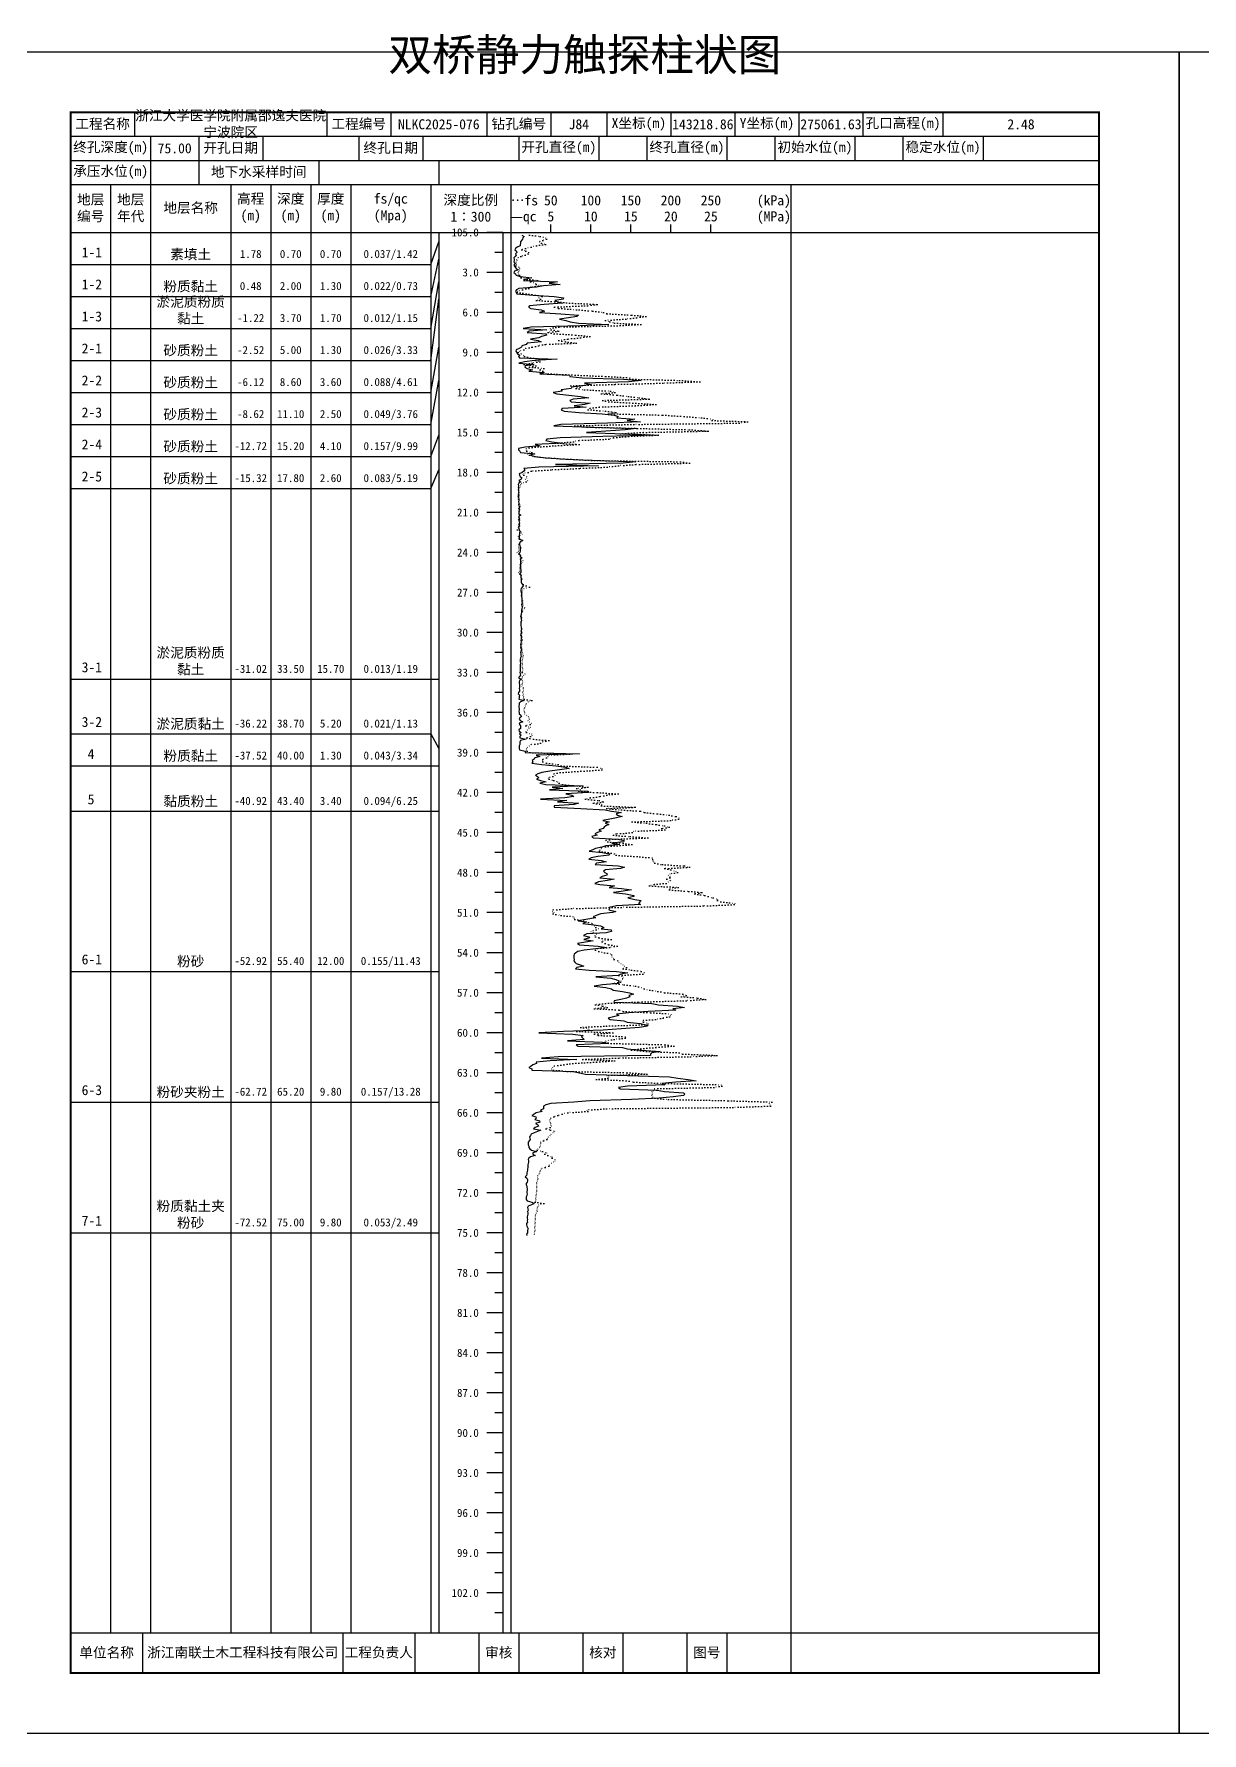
# Model space of a CAD drawing. Extents: x 297 to 65340, y 0 to 425.
# Drawn here: x 24958.8 to 25250.7, y 0 to 424.6 of the extents above; entities that cross this region are included whole.
import ezdxf
from ezdxf.enums import TextEntityAlignment as Align

# ---------------------------------------------------------------- set-up
doc = ezdxf.new("R2010")
doc.units = 0
doc.linetypes.add('DOT', pattern=[6.35, 0, -6.35])
doc.layers.add('FRAME', color=7, linetype='CONTINUOUS')
doc.layers.add('STRATUM', color=7, linetype='CONTINUOUS')
doc.styles.add('ST', font='')
doc.styles.get('ST').set_extended_font_data('SimSun')

msp = doc.modelspace()

# ---------------------------------------------------------------- linework, layer by layer
at = {"layer": 'FRAME', "color": 245, "linetype": 'Continuous'}
for points in [[(24948, 0), (25245, 0), (25245, 420), (24948, 420)], [(25245, 0), (25542, 0), (25542, 420), (25245, 420)]]:
    msp.add_lwpolyline(points, close=True, dxfattribs=at)
at = {"layer": 'FRAME', "linetype": 'Continuous', "const_width": 0.5}
msp.add_lwpolyline([(24968, 15), (25225, 15), (25225, 405), (24968, 405)], close=True, dxfattribs=at)
at = {"layer": 'FRAME', "color": 0, "linetype": 'Continuous'}
for points in [[(24984, 405), (24984, 399)], [(25032, 405), (25032, 399)], [(25048, 405), (25048, 399)], [(25072, 405), (25072, 399)], [(25088, 405), (25088, 399)], [(25102, 405), (25102, 399)], [(25118, 405), (25118, 399)], [(25134, 405), (25134, 399)], [(25150, 405), (25150, 399)], [(25166, 405), (25166, 399)], [(25186, 405), (25186, 399)], [(25225, 405), (25225, 399)], [(24968, 399), (25225, 399)], [(24988, 399), (24988, 393)], [(25000, 399), (25000, 393)], [(25016, 399), (25016, 393)], [(25040, 399), (25040, 393)], [(25056, 399), (25056, 393)], [(25080, 399), (25080, 393)], [(25100, 399), (25100, 393)], [(25112, 399), (25112, 393)], [(25132, 399), (25132, 393)], [(25144, 399), (25144, 393)], [(25164, 399), (25164, 393)], [(25176, 399), (25176, 393)], [(25196, 399), (25196, 393)], [(25225, 399), (25225, 393)], [(24968, 393), (25225, 393)], [(24988, 393), (24988, 387)], [(25000, 393), (25000, 387)], [(25030, 393), (25030, 387)], [(25060, 393), (25060, 387)], [(24968, 387), (25225, 387)], [(24978, 387), (24978, 25)], [(24988, 387), (24988, 25)], [(25008, 387), (25008, 25)], [(25018, 387), (25018, 25)], [(25028, 387), (25028, 25)], [(25038, 387), (25038, 25)], [(25058, 387), (25058, 25)], [(25078, 387), (25078, 25)], [(25148, 387), (25148, 25)], [(24968, 375), (25225, 375)], [(25060, 375), (25060, 25)], [(25076, 375), (25076, 25)], [(25088, 375), (25088, 377)], [(25098, 375), (25098, 377)], [(25108, 375), (25108, 377)], [(25118, 375), (25118, 377)], [(25128, 375), (25128, 377)], [(24968, 25), (25225, 25)], [(24986, 25), (24986, 15)], [(25036, 25), (25036, 15)], [(25054, 25), (25054, 15)], [(25070, 25), (25070, 15)], [(25080, 25), (25080, 15)], [(25096, 25), (25096, 15)], [(25106, 25), (25106, 15)], [(25122, 25), (25122, 15)], [(25132, 25), (25132, 15)], [(25148, 25), (25148, 15)]]:
    msp.add_lwpolyline(points, dxfattribs=at)
at = {"layer": 'STRATUM', "linetype": 'Continuous'}
for points in [[(25076, 375), (25072, 375)], [(25080.74, 374.33), (25081.32, 374), (25081, 373.67), (25080.9, 373.33), (25080.68, 373), (25080.38, 372.67), (25080.46, 372.33), (25080.36, 372), (25080.3, 371.67), (25079.58, 371.33), (25079.18, 371), (25079.04, 370.67), (25079.44, 370.33), (25079.5, 370), (25079.16, 369.67), (25079.34, 369.33), (25079.1, 369), (25078.76, 368.67), (25078.84, 368.33), (25078.88, 368), (25078.74, 367.67), (25079.1, 367.33), (25078.84, 367), (25078.84, 366.67), (25079.06, 366.33), (25079.3, 366), (25079.8, 365.67), (25078.92, 365.33), (25078.78, 365), (25079.18, 364.67), (25079.34, 364.33), (25080.34, 364), (25083.28, 363.67), (25081.74, 363.33), (25081.16, 363), (25089.68, 362.67), (25087.6, 362.33), (25090.3, 362), (25086.16, 361.67), (25084.46, 361.33), (25079.98, 361), (25079.44, 360.67), (25079.18, 360.33), (25079.3, 360), (25079.48, 359.67), (25083.58, 359.33), (25088.84, 359), (25091.18, 358.67), (25091.08, 358.33), (25088.98, 358), (25089.72, 357.67), (25090.92, 357.33), (25086.36, 357), (25082.66, 356.67), (25082.38, 356.33), (25083.02, 356), (25085.58, 355.67), (25086.38, 355.33), (25085.16, 355), (25090.46, 354.67), (25094.88, 354.33), (25094.52, 354), (25092.44, 353.67), (25090.16, 353.33), (25091.72, 353), (25092.84, 352.67), (25094.88, 352.33), (25102.52, 352), (25095.36, 351.67), (25083.08, 351.33), (25081.12, 351), (25087.02, 350.67), (25082.6, 350.33), (25082.12, 350), (25086.82, 349.67), (25086.92, 349.33), (25085.66, 349), (25085, 348.67), (25082.94, 348.33), (25084.8, 348), (25085.58, 347.67), (25082.06, 347.33), (25081.86, 347), (25080.78, 346.67), (25080.68, 346.33), (25080.08, 346), (25079.36, 345.67), (25079.22, 345.33), (25079.5, 345), (25079.62, 344.67), (25080.28, 344.33), (25079.88, 344), (25080.18, 343.67), (25089.58, 343.33), (25084.04, 343), (25081.4, 342.67), (25080.04, 342.33), (25083.82, 342), (25081.56, 341.67), (25081.54, 341.33), (25082.12, 341), (25083.46, 340.67), (25082.5, 340.33), (25086.34, 340), (25085.28, 339.67), (25092.66, 339.33), (25092.76, 339), (25095.9, 338.67), (25106.2, 338.33), (25110.56, 338), (25107.5, 337.67), (25096.44, 337.33), (25098.16, 337), (25095.76, 336.67), (25093.26, 336.33), (25093.1, 336), (25090.6, 335.67), (25090.8, 335.33), (25088.56, 335), (25089.48, 334.67), (25092.54, 334.33), (25095.44, 334), (25097.5, 333.67), (25093.56, 333.33), (25092.74, 333), (25093.12, 332.67), (25097.84, 332.33), (25096.46, 332), (25093.84, 331.67), (25096.82, 331.33), (25090.8, 331), (25090.62, 330.67), (25091.36, 330.33), (25095.1, 330), (25100.84, 329.67), (25103.84, 329.33), (25104.86, 329), (25104.48, 328.67), (25108.96, 328.33), (25107.04, 328), (25110.4, 327.67), (25102.2, 327.33), (25090.48, 327), (25088.76, 326.67), (25097.96, 326.33), (25109.42, 326), (25106.58, 325.67), (25101.78, 325.33), (25096.88, 325), (25106.32, 324.67), (25114.86, 324.33), (25101.02, 324), (25090.34, 323.67), (25087, 323.33), (25086.74, 323), (25088.24, 322.67), (25091, 322.33), (25084.06, 322), (25085.24, 321.67), (25081.6, 321.33), (25079.88, 321), (25079.9, 320.67), (25080.24, 320.33), (25080.4, 320), (25084.02, 319.67), (25082.94, 319.33), (25084.1, 319), (25086.82, 318.67), (25091.72, 318.33), (25100.5, 318), (25109.28, 317.67), (25106.08, 317.33), (25089.18, 317), (25099.92, 316.67), (25085.02, 316.33), (25081.26, 316), (25081.54, 315.67), (25081.22, 315.33), (25080.84, 315), (25080.12, 314.67), (25080.2, 314.33), (25080.34, 314), (25080.78, 313.67), (25080.62, 313.33), (25080.04, 313), (25080.5, 312.67), (25079.98, 312.33), (25079.86, 312), (25079.9, 311.67), (25079.8, 311.33), (25079.9, 311), (25079.84, 310.67), (25079.88, 310.33), (25080.02, 310), (25079.82, 309.67), (25079.98, 309.33), (25079.94, 309), (25079.88, 308.67), (25080, 308.33), (25079.98, 308), (25079.9, 307.67), (25080.02, 307.33), (25079.9, 307), (25080, 306.67), (25080.28, 306.33), (25079.94, 306), (25080.14, 305.67), (25079.98, 305.33), (25080, 305), (25080.02, 304.67), (25080.48, 304.33), (25079.92, 304), (25080.12, 303.67), (25080.2, 303.33), (25080, 303), (25080.1, 302.67), (25080.14, 302.33), (25080.08, 302), (25080.14, 301.67), (25079.94, 301.33), (25080.04, 301), (25080.08, 300.67), (25080.28, 300.33), (25080.2, 300), (25080.18, 299.67), (25080.1, 299.33), (25080.08, 299), (25080.1, 298.67), (25080.22, 298.33), (25081.04, 298), (25080.34, 297.67), (25080.2, 297.33), (25080.18, 297), (25080.26, 296.67), (25080.4, 296.33), (25080.38, 296), (25080.34, 295.67), (25080.34, 295.33), (25080.26, 295), (25079.9, 294.67), (25080.38, 294.33), (25080.34, 294), (25080.84, 293.67), (25080.36, 293.33), (25080.44, 293), (25080.42, 292.67), (25080.42, 292.33), (25080.38, 292), (25080.4, 291.67), (25080.44, 291.33), (25080.46, 291), (25080.48, 290.67), (25080.54, 290.33), (25080.48, 290), (25080.2, 289.67), (25080.58, 289.33), (25080.54, 289), (25080.54, 288.67), (25080.76, 288.33), (25080.62, 288), (25080.58, 287.67), (25080.68, 287.33), (25080.9, 287), (25081.1, 286.67), (25080.82, 286.33), (25080.62, 286), (25080.5, 285.67), (25080.48, 285.33), (25080.58, 285), (25080.7, 284.67), (25080.58, 284.33), (25080.66, 284), (25080.74, 283.67), (25080.78, 283.33), (25080.72, 283), (25080.78, 282.67), (25080.8, 282.33), (25080.66, 282), (25080.72, 281.67), (25080.82, 281.33), (25080.74, 281), (25080.66, 280.67), (25080.68, 280.33), (25080.7, 280), (25080.58, 279.67), (25080.52, 279.33), (25080.42, 279), (25080.66, 278.67), (25080.62, 278.33), (25080.64, 278), (25080.54, 277.67), (25080.48, 277.33), (25080.52, 277), (25080.54, 276.67), (25080.58, 276.33), (25080.68, 276), (25080.66, 275.67), (25080.54, 275.33), (25080.74, 275), (25080.54, 274.67), (25080.44, 274.33), (25080.64, 274), (25080.58, 273.67), (25080.58, 273.33), (25080.54, 273), (25080.6, 272.67), (25080.5, 272.33), (25080.44, 272), (25080.48, 271.67), (25080.46, 271.33), (25080.52, 271), (25080.72, 270.67), (25080.48, 270.33), (25080.4, 270), (25080.54, 269.67), (25080.5, 269.33), (25080.58, 269), (25080.44, 268.67), (25080.32, 268.33), (25080.34, 268), (25080.3, 267.67), (25080.4, 267.33), (25080.34, 267), (25080.36, 266.67), (25080.3, 266.33), (25080.34, 266), (25080.34, 265.67), (25080.34, 265.33), (25080.28, 265), (25080.36, 264.67), (25080.4, 264.33), (25080.18, 264), (25079.94, 263.67), (25080.66, 263.33), (25080.16, 263), (25080.08, 262.67), (25080.1, 262.33), (25080.18, 262), (25080.2, 261.67), (25080.14, 261.33), (25080.12, 261), (25080.14, 260.67), (25080.2, 260.33), (25079.94, 260), (25079.82, 259.67), (25080.2, 259.33), (25080.08, 259), (25080.12, 258.67), (25080, 258.33), (25081.36, 258), (25080.44, 257.67), (25080.08, 257.33), (25080.1, 257), (25080.02, 256.67), (25080.02, 256.33), (25080.12, 256), (25080.06, 255.67), (25080.04, 255.33), (25080.08, 255), (25080.12, 254.67), (25080.54, 254.33), (25080.66, 254), (25080.24, 253.67), (25080.08, 253.33), (25080.32, 253), (25081.04, 252.67), (25080.08, 252.33), (25080.18, 252), (25080.4, 251.67), (25080.4, 251.33), (25080.46, 251), (25080.02, 250.67), (25080.08, 250.33), (25080.62, 250), (25080.2, 249.67), (25080.56, 249.33), (25080.28, 249), (25080.22, 248.67), (25081.84, 248.33), (25080.46, 248), (25080.28, 247.67), (25080.22, 247.33), (25080.22, 247), (25080.08, 246.67), (25080.1, 246.33), (25080.1, 246), (25080.16, 245.67), (25081.56, 245.33), (25081.56, 245), (25095.16, 244.67), (25084.32, 244.33), (25085.28, 244), (25083.98, 243.67), (25083.84, 243.33), (25083.3, 243), (25083.54, 242.67), (25083.22, 242.33), (25085.72, 242), (25089.26, 241.67), (25091.64, 241.33), (25092.56, 241), (25090.2, 240.67), (25087.74, 240.33), (25085.72, 240), (25084.72, 239.67), (25084.2, 239.33), (25084.68, 239), (25085.02, 238.67), (25084.46, 238.33), (25085.42, 238), (25086.86, 237.67), (25085.28, 237.33), (25086.76, 237), (25096.08, 236.67), (25088.3, 236.33), (25091, 236), (25087.64, 235.67), (25097.36, 235.33), (25097.38, 235), (25091.72, 234.67), (25093.28, 234.33), (25093.78, 234), (25091.46, 233.67), (25085.38, 233.33), (25091.98, 233), (25089.68, 232.67), (25094.88, 232.33), (25093.82, 232), (25088.8, 231.67), (25088.84, 231.33), (25095.46, 231), (25101.58, 230.67), (25103.2, 230.33), (25105.66, 230), (25104.3, 229.67), (25104.54, 229.33), (25105.84, 229), (25104.42, 228.67), (25102.78, 228.33), (25101.02, 228), (25102.62, 227.67), (25101.56, 227.33), (25102.5, 227), (25101.76, 226.67), (25101.3, 226.33), (25101.04, 226), (25099.98, 225.67), (25100.62, 225.33), (25099.68, 225), (25098.98, 224.67), (25099.56, 224.33), (25098.22, 224), (25098.56, 223.67), (25104.72, 223.33), (25106.34, 223), (25106.16, 222.67), (25103.24, 222.33), (25105.22, 222), (25101.74, 221.67), (25100.76, 221.33), (25099.14, 221), (25098.48, 220.67), (25097.56, 220.33), (25100.84, 220), (25102.76, 219.67), (25102.62, 219.33), (25099.78, 219), (25098.08, 218.67), (25097.48, 218.33), (25100.54, 218), (25101.84, 217.67), (25099.4, 217.33), (25099.06, 217), (25104.82, 216.67), (25106.38, 216.33), (25105.44, 216), (25101.64, 215.67), (25101.14, 215.33), (25101.52, 215), (25102.12, 214.67), (25102.02, 214.33), (25100.86, 214), (25100.26, 213.67), (25103.8, 213.33), (25102.14, 213), (25099.94, 212.67), (25098.98, 212.33), (25100.28, 212), (25103.9, 211.67), (25102.56, 211.33), (25105.7, 211), (25108.16, 210.67), (25105.6, 210.33), (25103.64, 210), (25106.66, 209.67), (25108.76, 209.33), (25108.76, 209), (25107.24, 208.67), (25108.96, 208.33), (25110.56, 208), (25110.24, 207.67), (25109.94, 207.33), (25110.38, 207), (25104.4, 206.67), (25102.54, 206.33), (25102.7, 206), (25102.52, 205.67), (25104.26, 205.33), (25103.4, 205), (25100.5, 204.67), (25099.32, 204.33), (25098.58, 204), (25099.16, 203.67), (25096.78, 203.33), (25094.8, 203), (25096.92, 202.67), (25095.96, 202.33), (25098.78, 202), (25100.42, 201.67), (25101.24, 201.33), (25100.6, 201), (25103.08, 200.67), (25103.2, 200.33), (25101.86, 200), (25096.98, 199.67), (25096.14, 199.33), (25097.46, 199), (25097.64, 198.67), (25096.28, 198.33), (25098.56, 198), (25097.14, 197.67), (25094.68, 197.33), (25095.2, 197), (25099.8, 196.67), (25101.9, 196.33), (25099.22, 196), (25096.36, 195.67), (25094.76, 195.33), (25094.22, 195), (25093.86, 194.67), (25093.78, 194.33), (25093.76, 194), (25093.72, 193.67), (25093.84, 193.33), (25093.78, 193), (25094.04, 192.67), (25094.34, 192.33), (25095.3, 192), (25096.22, 191.67), (25094.5, 191.33), (25094.14, 191), (25097.54, 190.67), (25104.4, 190.33), (25107.22, 190), (25105.46, 189.67), (25104.82, 189.33), (25099.24, 189), (25102.96, 188.67), (25104.22, 188.33), (25105.02, 188), (25104.88, 187.67), (25104.9, 187.33), (25100.88, 187), (25098.84, 186.67), (25101.78, 186.33), (25103.14, 186), (25103.62, 185.67), (25105.9, 185.33), (25107.64, 185), (25108.7, 184.67), (25107.48, 184.33), (25107.78, 184), (25106.88, 183.67), (25105.48, 183.33), (25103.84, 183), (25103.74, 182.67), (25113.22, 182.33), (25114.92, 182), (25119.66, 181.67), (25121.42, 181.33), (25118.48, 181), (25119.28, 180.67), (25112.34, 180.33), (25107.52, 180), (25104.4, 179.67), (25105, 179.33), (25103.66, 179), (25102.36, 178.67), (25102.8, 178.33), (25106.28, 178), (25107.04, 177.67), (25110.44, 177.33), (25111.84, 177), (25112.16, 176.67), (25110.18, 176.33), (25105.6, 176), (25101.08, 175.67), (25091.16, 175.33), (25084.98, 175), (25093.5, 174.67), (25096.08, 174.33), (25095.7, 174), (25096, 173.67), (25096.36, 173.33), (25092.14, 173), (25100.88, 172.67), (25102.5, 172.33), (25094.32, 172), (25094.84, 171.67), (25105.9, 171.33), (25107.04, 171), (25110.7, 170.67), (25115.34, 170.33), (25113.2, 170), (25112.9, 169.67), (25112.94, 169.33), (25089.8, 169), (25085.66, 168.67), (25094.52, 168.33), (25087.82, 168), (25084.32, 167.67), (25084.44, 167.33), (25083.48, 167), (25083.06, 166.67), (25082.52, 166.33), (25083.28, 166), (25083.22, 165.67), (25093.56, 165.33), (25095.14, 165), (25096.64, 164.67), (25107.18, 164.33), (25117.66, 164), (25119.78, 163.67), (25122.3, 163.33), (25124.34, 163), (25119.2, 162.67), (25115.76, 162.33), (25116.5, 162), (25107.14, 161.67), (25104.92, 161.33), (25105.36, 161), (25114.54, 160.67), (25116.4, 160.33), (25121.18, 160), (25121.46, 159.67), (25121.12, 159.33), (25118.54, 159), (25115.08, 158.67), (25108.2, 158.33), (25097.78, 158), (25093.74, 157.67), (25087.96, 157.33), (25086.76, 157), (25086.18, 156.67), (25086.16, 156.33), (25086.14, 156), (25085.44, 155.67), (25085.86, 155.33), (25084.36, 155), (25083.8, 154.67), (25083.26, 154.33), (25084.28, 154), (25084.36, 153.67), (25083.98, 153.33), (25085.2, 153), (25085.26, 152.67), (25084.16, 152.33), (25084.72, 152), (25084.88, 151.67), (25084.1, 151.33), (25083.64, 151), (25085.48, 150.67), (25084.68, 150.33), (25083.84, 150), (25083.06, 149.67), (25082.96, 149.33), (25082.7, 149), (25082.74, 148.67), (25082.84, 148.33), (25082.58, 148), (25082.32, 147.67), (25082.3, 147.33), (25082.36, 147), (25082.54, 146.67), (25082.52, 146.33), (25082.72, 146), (25083.2, 145.67), (25084.5, 145.33), (25083.52, 145), (25083.54, 144.67), (25084.08, 144.33), (25082.96, 144), (25082.48, 143.67), (25082.36, 143.33), (25082.38, 143), (25082.42, 142.67), (25082.34, 142.33), (25082.26, 142), (25082.24, 141.67), (25082.26, 141.33), (25082.16, 141), (25082.16, 140.67), (25082.1, 140.33), (25082.02, 140), (25081.98, 139.67), (25081.92, 139.33), (25081.62, 139), (25081.98, 138.67), (25082.16, 138.33), (25082.2, 138), (25082.12, 137.67), (25081.86, 137.33), (25081.84, 137), (25081.98, 136.67), (25082.04, 136.33), (25082.06, 136), (25082.12, 135.67), (25082.04, 135.33), (25082.04, 135), (25082.08, 134.67), (25081.98, 134.33), (25081.86, 134), (25081.84, 133.67), (25081.84, 133.33), (25082.08, 133), (25083.22, 132.67), (25083.84, 132.33), (25083.14, 132), (25082.3, 131.67), (25082.2, 131.33), (25082.22, 131), (25082.3, 130.67), (25082.18, 130.33), (25082.22, 130), (25082.22, 129.67), (25082.16, 129.33), (25082.1, 129), (25082.06, 128.67), (25082.14, 128.33), (25082.1, 128), (25082.14, 127.67), (25081.96, 127.33), (25081.92, 127), (25081.98, 126.67), (25082.16, 126.33), (25082.3, 126), (25082.14, 125.67), (25082.16, 125.33), (25082.14, 125), (25081.94, 124.67), (25081.98, 124.33)], [(25058, 367), (25060, 372.67)], [(25076, 370), (25074, 370)], [(24968, 367), (24978, 367)], [(24978, 367), (24988, 367)], [(24988, 367), (25008, 367)], [(25008, 367), (25018, 367)], [(25018, 367), (25028, 367)], [(25028, 367), (25038, 367)], [(25038, 367), (25058, 367)], [(25058, 359), (25060, 368.33)], [(25058, 351), (25060, 362.67)], [(25076, 365), (25072, 365)], [(24968, 359), (24978, 359)], [(24978, 359), (24988, 359)], [(24988, 359), (25008, 359)], [(25008, 359), (25018, 359)], [(25018, 359), (25028, 359)], [(25028, 359), (25038, 359)], [(25038, 359), (25058, 359)], [(25058, 343), (25060, 358.33)], [(25076, 360), (25074, 360)], [(25076, 355), (25072, 355)], [(24968, 351), (24978, 351)], [(24978, 351), (24988, 351)], [(24988, 351), (25008, 351)], [(25008, 351), (25018, 351)], [(25018, 351), (25028, 351)], [(25028, 351), (25038, 351)], [(25038, 351), (25058, 351)], [(25076, 350), (25074, 350)], [(25058, 335), (25060, 346.33)], [(25076, 345), (25072, 345)], [(24968, 343), (24978, 343)], [(24978, 343), (24988, 343)], [(24988, 343), (25008, 343)], [(25008, 343), (25018, 343)], [(25018, 343), (25028, 343)], [(25028, 343), (25038, 343)], [(25038, 343), (25058, 343)], [(25076, 340), (25074, 340)], [(25058, 327), (25060, 338)], [(24968, 335), (24978, 335)], [(24978, 335), (24988, 335)], [(24988, 335), (25008, 335)], [(25008, 335), (25018, 335)], [(25018, 335), (25028, 335)], [(25028, 335), (25038, 335)], [(25038, 335), (25058, 335)], [(25076, 335), (25072, 335)], [(24968, 327), (24978, 327)], [(24978, 327), (24988, 327)], [(24988, 327), (25008, 327)], [(25008, 327), (25018, 327)], [(25018, 327), (25028, 327)], [(25028, 327), (25038, 327)], [(25038, 327), (25058, 327)], [(25076, 330), (25074, 330)], [(25058, 319), (25060, 324.33)], [(25076, 325), (25072, 325)], [(24968, 319), (24978, 319)], [(24978, 319), (24988, 319)], [(24988, 319), (25008, 319)], [(25008, 319), (25018, 319)], [(25018, 319), (25028, 319)], [(25028, 319), (25038, 319)], [(25038, 319), (25058, 319)], [(25076, 320), (25074, 320)], [(25058, 311), (25060, 315.67)], [(25076, 315), (25072, 315)], [(24968, 311), (24978, 311)], [(24978, 311), (24988, 311)], [(24988, 311), (25008, 311)], [(25008, 311), (25018, 311)], [(25018, 311), (25028, 311)], [(25028, 311), (25038, 311)], [(25038, 311), (25058, 311)], [(25076, 310), (25074, 310)], [(25076, 305), (25072, 305)], [(25076, 300), (25074, 300)], [(25076, 295), (25072, 295)], [(25076, 290), (25074, 290)], [(25076, 285), (25072, 285)], [(25076, 280), (25074, 280)], [(25076, 275), (25072, 275)], [(25076, 270), (25074, 270)], [(24968, 263.33), (24978, 263.33)], [(24978, 263.33), (24988, 263.33)], [(24988, 263.33), (25008, 263.33)], [(25008, 263.33), (25018, 263.33)], [(25018, 263.33), (25028, 263.33)], [(25028, 263.33), (25038, 263.33)], [(25038, 263.33), (25058, 263.33)], [(25058, 263.33), (25060, 263.33)], [(25076, 265), (25072, 265)], [(25076, 260), (25074, 260)], [(25076, 255), (25072, 255)], [(24968, 249.67), (24978, 249.67)], [(24978, 249.67), (24988, 249.67)], [(24988, 249.67), (25008, 249.67)], [(25008, 249.67), (25018, 249.67)], [(25018, 249.67), (25028, 249.67)], [(25028, 249.67), (25038, 249.67)], [(25038, 249.67), (25058, 249.67)], [(25058, 249.67), (25060, 246)], [(25076, 250), (25074, 250)], [(25076, 245), (25072, 245)], [(24968, 241.67), (24978, 241.67)], [(24978, 241.67), (24988, 241.67)], [(24988, 241.67), (25008, 241.67)], [(25008, 241.67), (25018, 241.67)], [(25018, 241.67), (25028, 241.67)], [(25028, 241.67), (25038, 241.67)], [(25038, 241.67), (25058, 241.67)], [(25058, 241.67), (25060, 241.67)], [(25076, 240), (25074, 240)], [(25076, 235), (25072, 235)], [(24968, 230.33), (24978, 230.33)], [(24978, 230.33), (24988, 230.33)], [(24988, 230.33), (25008, 230.33)], [(25008, 230.33), (25018, 230.33)], [(25018, 230.33), (25028, 230.33)], [(25028, 230.33), (25038, 230.33)], [(25038, 230.33), (25058, 230.33)], [(25058, 230.33), (25060, 230.33)], [(25076, 230), (25074, 230)], [(25076, 225), (25072, 225)], [(25076, 220), (25074, 220)], [(25076, 215), (25072, 215)], [(25076, 210), (25074, 210)], [(25076, 205), (25072, 205)], [(25076, 200), (25074, 200)], [(25076, 195), (25072, 195)], [(24968, 190.33), (24978, 190.33)], [(24978, 190.33), (24988, 190.33)], [(24988, 190.33), (25008, 190.33)], [(25008, 190.33), (25018, 190.33)], [(25018, 190.33), (25028, 190.33)], [(25028, 190.33), (25038, 190.33)], [(25038, 190.33), (25058, 190.33)], [(25058, 190.33), (25060, 190.33)], [(25076, 190), (25074, 190)], [(25076, 185), (25072, 185)], [(25076, 180), (25074, 180)], [(25076, 175), (25072, 175)], [(25076, 170), (25074, 170)], [(25076, 165), (25072, 165)], [(24968, 157.67), (24978, 157.67)], [(24978, 157.67), (24988, 157.67)], [(24988, 157.67), (25008, 157.67)], [(25008, 157.67), (25018, 157.67)], [(25018, 157.67), (25028, 157.67)], [(25028, 157.67), (25038, 157.67)], [(25038, 157.67), (25058, 157.67)], [(25058, 157.67), (25060, 157.67)], [(25076, 160), (25074, 160)], [(25076, 155), (25072, 155)], [(25076, 150), (25074, 150)], [(25076, 145), (25072, 145)], [(25076, 140), (25074, 140)], [(25076, 135), (25072, 135)], [(25076, 130), (25074, 130)], [(24968, 125), (24978, 125)], [(24978, 125), (24988, 125)], [(24988, 125), (25008, 125)], [(25008, 125), (25018, 125)], [(25018, 125), (25028, 125)], [(25028, 125), (25038, 125)], [(25038, 125), (25058, 125)], [(25058, 125), (25060, 125)], [(25076, 125), (25072, 125)], [(25076, 120), (25074, 120)], [(25076, 115), (25072, 115)], [(25076, 110), (25074, 110)], [(25076, 105), (25072, 105)], [(25076, 100), (25074, 100)], [(25076, 95), (25072, 95)], [(25076, 90), (25074, 90)], [(25076, 85), (25072, 85)], [(25076, 80), (25074, 80)], [(25076, 75), (25072, 75)], [(25076, 70), (25074, 70)], [(25076, 65), (25072, 65)], [(25076, 60), (25074, 60)], [(25076, 55), (25072, 55)], [(25076, 50), (25074, 50)], [(25076, 45), (25072, 45)], [(25076, 40), (25074, 40)], [(25076, 35), (25072, 35)], [(25076, 30), (25074, 30)]]:
    msp.add_lwpolyline(points, dxfattribs=at)
at = {"layer": 'STRATUM', "linetype": 'DOT', "ltscale": 0.1}
msp.add_lwpolyline([(25082.7, 374.33), (25085.32, 374), (25086.7, 373.67), (25086.9, 373.33), (25086, 373), (25085.1, 372.67), (25085.64, 372.33), (25086.66, 372), (25084.38, 371.67), (25083.06, 371.33), (25081.68, 371), (25080.74, 370.67), (25081.72, 370.33), (25082.46, 370), (25082.34, 369.67), (25081.58, 369.33), (25080.54, 369), (25079.84, 368.67), (25079.42, 368.33), (25079.52, 368), (25079.36, 367.67), (25079.28, 367.33), (25079.4, 367), (25079.28, 366.67), (25079.98, 366.33), (25080.2, 366), (25080.16, 365.67), (25079.96, 365.33), (25079.78, 365), (25079.82, 364.67), (25080.14, 364.33), (25080.82, 364), (25080.6, 363.67), (25081.32, 363.33), (25084.66, 363), (25082.9, 362.67), (25084.14, 362.33), (25084.3, 362), (25085.54, 361.67), (25083.02, 361.33), (25082.48, 361), (25080.88, 360.67), (25079.74, 360.33), (25079.58, 360), (25081.8, 359.67), (25084.08, 359.33), (25085.8, 359), (25085.02, 358.67), (25085.44, 358.33), (25084.4, 358), (25089.02, 357.67), (25092.68, 357.33), (25099.54, 357), (25097.18, 356.67), (25088.94, 356.33), (25090.02, 356), (25094.38, 355.67), (25098.5, 355.33), (25101.18, 355), (25102.06, 354.67), (25108.24, 354.33), (25111.76, 354), (25109.38, 353.67), (25106.74, 353.33), (25101.68, 353), (25102.78, 352.67), (25103.92, 352.33), (25110.46, 352), (25104.56, 351.67), (25090, 351.33), (25087.8, 351), (25088.12, 350.67), (25089.94, 350.33), (25087.34, 350), (25088.86, 349.67), (25094.24, 349.33), (25097.74, 349), (25095.4, 348.67), (25092.14, 348.33), (25090.04, 348), (25091.64, 347.67), (25094.36, 347.33), (25086.62, 347), (25084.92, 346.67), (25083.28, 346.33), (25081.68, 346), (25081.22, 345.67), (25080.16, 345.33), (25079.86, 345), (25080.62, 344.67), (25081.2, 344.33), (25081.44, 344), (25082.96, 343.67), (25085.6, 343.33), (25084.14, 343), (25085.22, 342.67), (25083.36, 342.33), (25081.34, 342), (25084.22, 341.67), (25082.66, 341.33), (25086.22, 341), (25085.3, 340.67), (25086, 340.33), (25085.3, 340), (25087.34, 339.67), (25094.12, 339.33), (25101.76, 339), (25107.72, 338.67), (25107.76, 338.33), (25120.16, 338), (25125.26, 337.67), (25115.96, 337.33), (25103.94, 337), (25093.02, 336.67), (25095.3, 336.33), (25094.36, 336), (25096.42, 335.67), (25102.88, 335.33), (25104.02, 335), (25100.64, 334.67), (25104.64, 334.33), (25107.38, 334), (25110.06, 333.67), (25112.58, 333.33), (25100.98, 333), (25102.5, 332.67), (25108.52, 332.33), (25114.26, 332), (25109.04, 331.67), (25100.06, 331.33), (25097.64, 331), (25097.32, 330.67), (25101.7, 330.33), (25104.26, 330), (25102.42, 329.67), (25116, 329.33), (25121.3, 329), (25125.62, 328.67), (25128.52, 328.33), (25128.3, 328), (25137.18, 327.67), (25135.04, 327.33), (25108.72, 327), (25093.96, 326.67), (25097.14, 326.33), (25110.48, 326), (25122.62, 325.67), (25127.36, 325.33), (25111.06, 325), (25105.44, 324.67), (25114.82, 324.33), (25107.4, 324), (25103.64, 323.67), (25102.52, 323.33), (25094.98, 323), (25093.66, 322.67), (25089.74, 322.33), (25095.08, 322), (25089.2, 321.67), (25084.06, 321.33), (25081.8, 321), (25081.8, 320.67), (25082.04, 320.33), (25083.28, 320), (25082.18, 319.67), (25082.66, 319.33), (25083.9, 319), (25086.74, 318.67), (25092.28, 318.33), (25098.16, 318), (25120.44, 317.67), (25122.64, 317.33), (25109.18, 317), (25104.9, 316.67), (25102.08, 316.33), (25095.08, 316), (25087.96, 315.67), (25083.12, 315.33), (25082.3, 315), (25081.02, 314.67), (25081.24, 314.33), (25081.92, 314), (25082, 313.67), (25081.6, 313.33), (25082.24, 313), (25081.86, 312.67), (25080.78, 312.33), (25080.44, 312), (25080.36, 311.67), (25080.2, 311.33), (25079.92, 311), (25080.04, 310.67), (25079.98, 310.33), (25079.9, 310), (25080.04, 309.67), (25079.82, 309.33), (25079.74, 309), (25079.76, 308.67), (25079.86, 308.33), (25080.04, 308), (25079.96, 307.67), (25080.1, 307.33), (25080.16, 307), (25080.24, 306.67), (25080.2, 306.33), (25080.06, 306), (25080.14, 305.67), (25080.12, 305.33), (25080.06, 305), (25079.96, 304.67), (25080.16, 304.33), (25080.06, 304), (25080, 303.67), (25079.84, 303.33), (25080.18, 303), (25080.12, 302.67), (25080.04, 302.33), (25079.88, 302), (25079.88, 301.67), (25079.8, 301.33), (25080.02, 301), (25079.7, 300.67), (25080.44, 300.33), (25080.5, 300), (25080.86, 299.67), (25080.3, 299.33), (25079.84, 299), (25079.96, 298.67), (25080.2, 298.33), (25080.86, 298), (25080.5, 297.67), (25080.1, 297.33), (25079.96, 297), (25079.96, 296.67), (25080.02, 296.33), (25080.02, 296), (25079.98, 295.67), (25079.94, 295.33), (25079.52, 295), (25080.14, 294.67), (25080.42, 294.33), (25080.36, 294), (25080.52, 293.67), (25080.52, 293.33), (25081.08, 293), (25080.82, 292.67), (25080.66, 292.33), (25080.3, 292), (25080.26, 291.67), (25080.28, 291.33), (25080.28, 291), (25080.26, 290.67), (25080.28, 290.33), (25079.88, 290), (25080.42, 289.67), (25080.44, 289.33), (25080.48, 289), (25080.54, 288.67), (25080.54, 288.33), (25080.6, 288), (25080.54, 287.67), (25080.66, 287.33), (25081.08, 287), (25081.86, 286.67), (25082.64, 286.33), (25081.3, 286), (25080.96, 285.67), (25080.8, 285.33), (25080.78, 285), (25080.86, 284.67), (25080.8, 284.33), (25080.62, 284), (25080.76, 283.67), (25080.78, 283.33), (25080.9, 283), (25080.9, 282.67), (25080.9, 282.33), (25080.92, 282), (25080.98, 281.67), (25081.42, 281.33), (25081.4, 281), (25080.94, 280.67), (25081, 280.33), (25080.78, 280), (25080.74, 279.67), (25080.62, 279.33), (25080.6, 279), (25080.54, 278.67), (25080.58, 278.33), (25080.74, 278), (25080.6, 277.67), (25080.52, 277.33), (25080.54, 277), (25080.54, 276.67), (25080.62, 276.33), (25080.58, 276), (25080.6, 275.67), (25080.6, 275.33), (25080.6, 275), (25080.66, 274.67), (25080.62, 274.33), (25080.6, 274), (25080.78, 273.67), (25080.86, 273.33), (25080.84, 273), (25080.68, 272.67), (25080.68, 272.33), (25080.68, 272), (25080.58, 271.67), (25080.72, 271.33), (25080.68, 271), (25080.62, 270.67), (25080.64, 270.33), (25080.82, 270), (25080.88, 269.67), (25081.08, 269.33), (25081.08, 269), (25080.88, 268.67), (25080.9, 268.33), (25080.74, 268), (25080.8, 267.67), (25080.82, 267.33), (25080.9, 267), (25080.78, 266.67), (25080.82, 266.33), (25080.9, 266), (25080.92, 265.67), (25080.84, 265.33), (25080.86, 265), (25081.6, 264.67), (25081.22, 264.33), (25080.88, 264), (25080.84, 263.67), (25080.68, 263.33), (25080.82, 263), (25080.88, 262.67), (25080.88, 262.33), (25080.78, 262), (25080.76, 261.67), (25081.06, 261.33), (25081.08, 261), (25081.14, 260.67), (25081.04, 260.33), (25080.92, 260), (25081.08, 259.67), (25081.02, 259.33), (25081.24, 259), (25081.08, 258.67), (25081.34, 258.33), (25083.28, 258), (25082.3, 257.67), (25081.86, 257.33), (25081.76, 257), (25081.68, 256.67), (25081.42, 256.33), (25081.34, 256), (25081.24, 255.67), (25081.36, 255.33), (25081.4, 255), (25081.44, 254.67), (25081.96, 254.33), (25082.36, 254), (25082.48, 253.67), (25082.7, 253.33), (25082.28, 253), (25082.56, 252.67), (25083.18, 252.33), (25082.82, 252), (25081.74, 251.67), (25082.9, 251.33), (25082.58, 251), (25082.16, 250.67), (25081.72, 250.33), (25081.9, 250), (25083.14, 249.67), (25083.34, 249.33), (25082.94, 249), (25082.04, 248.67), (25083.7, 248.33), (25087.48, 248), (25086.04, 247.67), (25085.46, 247.33), (25083.1, 247), (25082.68, 246.67), (25082.14, 246.33), (25082, 246), (25081.8, 245.67), (25082.08, 245.33), (25082.74, 245), (25093.36, 244.67), (25087.54, 244.33), (25087.3, 244), (25086.9, 243.67), (25085.96, 243.33), (25085.94, 243), (25086.02, 242.67), (25086.96, 242.33), (25089.8, 242), (25090.58, 241.67), (25099.62, 241.33), (25100.78, 241), (25100.72, 240.67), (25095.46, 240.33), (25090.32, 240), (25088.64, 239.67), (25089.06, 239.33), (25088.5, 239), (25087.36, 238.67), (25087.58, 238.33), (25088.72, 238), (25089.64, 237.67), (25090.1, 237.33), (25090.92, 237), (25094.56, 236.67), (25097.22, 236.33), (25094.52, 236), (25095.54, 235.67), (25095, 235.33), (25099.64, 235), (25104.82, 234.67), (25101.96, 234.33), (25100.16, 234), (25097.82, 233.67), (25096.68, 233.33), (25100.04, 233), (25101.12, 232.67), (25098.66, 232.33), (25100.66, 232), (25100.7, 231.67), (25109.04, 231.33), (25102.02, 231), (25105.68, 230.67), (25110.4, 230.33), (25111.46, 230), (25114.68, 229.67), (25117.54, 229.33), (25119.32, 229), (25120.02, 228.67), (25119.9, 228.33), (25117.9, 228), (25108.32, 227.67), (25111.92, 227.33), (25114.38, 227), (25116.42, 226.67), (25117.54, 226.33), (25115.78, 226), (25116.5, 225.67), (25108.76, 225.33), (25108.32, 225), (25104.34, 224.67), (25103.64, 224.33), (25107.86, 224), (25112.24, 223.67), (25103.42, 223.33), (25101.66, 223), (25102.22, 222.67), (25106.04, 222.33), (25108.26, 222), (25103.82, 221.67), (25100.58, 221.33), (25100.64, 221), (25100.22, 220.67), (25100.14, 220.33), (25102.34, 220), (25103.94, 219.67), (25104.32, 219.33), (25109.54, 219), (25113.34, 218.67), (25113.42, 218.33), (25113.48, 218), (25113.62, 217.67), (25114, 217.33), (25115.88, 217), (25121.44, 216.67), (25122.64, 216.33), (25116.52, 216), (25118, 215.67), (25119.28, 215.33), (25119.66, 215), (25117.78, 214.67), (25117.34, 214.33), (25117.7, 214), (25117.76, 213.67), (25117.02, 213.33), (25118, 213), (25117.38, 212.67), (25116.8, 212.33), (25113.82, 212), (25112.68, 211.67), (25119.84, 211.33), (25117.72, 211), (25117.68, 210.67), (25122.52, 210.33), (25125.72, 210), (25123.98, 209.67), (25126.5, 209.33), (25127.34, 209), (25128.58, 208.67), (25129.72, 208.33), (25129.62, 208), (25130.48, 207.67), (25134, 207.33), (25133.78, 207), (25126.08, 206.67), (25105.54, 206.33), (25093.18, 206), (25088.48, 205.67), (25088.4, 205.33), (25088.78, 205), (25088.56, 204.67), (25090.6, 204.33), (25093.54, 204), (25093.8, 203.67), (25093.98, 203.33), (25096.28, 203), (25096.66, 202.67), (25098.36, 202.33), (25098.92, 202), (25098.9, 201.67), (25099.28, 201.33), (25099.94, 201), (25099.34, 200.67), (25097.98, 200.33), (25098.62, 200), (25099.44, 199.67), (25098.96, 199.33), (25099.16, 199), (25100.12, 198.67), (25103.06, 198.33), (25101.04, 198), (25100.82, 197.67), (25101.56, 197.33), (25102.48, 197), (25104.56, 196.67), (25102.66, 196.33), (25099.64, 196), (25099.2, 195.67), (25099.98, 195.33), (25101.4, 195), (25103.16, 194.67), (25103.14, 194.33), (25103.28, 194), (25103.66, 193.67), (25103.86, 193.33), (25104.76, 193), (25104.96, 192.67), (25105.46, 192.33), (25106.02, 192), (25106.34, 191.67), (25106.94, 191.33), (25106.08, 191), (25108.2, 190.67), (25110.56, 190.33), (25111.4, 190), (25110.96, 189.67), (25104.96, 189.33), (25106.04, 189), (25105.88, 188.67), (25106.02, 188.33), (25105.48, 188), (25105.44, 187.67), (25103.6, 187.33), (25106.36, 187), (25109.2, 186.67), (25110.68, 186.33), (25111.3, 186), (25112.7, 185.67), (25114.78, 185.33), (25116.48, 185), (25121, 184.67), (25121.86, 184.33), (25120.68, 184), (25124.74, 183.67), (25126.66, 183.33), (25121.84, 183), (25109.76, 182.67), (25101.64, 182.33), (25099.2, 182), (25100.98, 181.67), (25102.08, 181.33), (25098.92, 181), (25105.2, 180.67), (25106.12, 180.33), (25113, 180), (25118.1, 179.67), (25117.92, 179.33), (25117.68, 179), (25116.1, 178.67), (25114.14, 178.33), (25110.96, 178), (25111.18, 177.67), (25112.24, 177.33), (25112.24, 177), (25101.94, 176.67), (25095.46, 176.33), (25097.6, 176), (25097.3, 175.67), (25094.48, 175.33), (25103.52, 175), (25098.88, 174.67), (25099.9, 174.33), (25106.74, 174), (25106.58, 173.67), (25103.86, 173.33), (25101.8, 173), (25101.6, 172.67), (25103.06, 172.33), (25116.6, 172), (25118.78, 171.67), (25114.2, 171.33), (25110.52, 171), (25108.2, 170.67), (25111.94, 170.33), (25120.04, 170), (25121, 169.67), (25129.52, 169.33), (25122.94, 169), (25104.88, 168.67), (25096, 168.33), (25103.94, 168), (25099.38, 167.67), (25093.5, 167.33), (25091.22, 167), (25088.8, 166.67), (25088.48, 166.33), (25088.2, 166), (25088.66, 165.67), (25092.14, 165.33), (25107.06, 165), (25112.02, 164.67), (25101.98, 164.33), (25102.42, 164), (25102.28, 163.67), (25099.38, 163.33), (25106.86, 163), (25108.76, 162.67), (25115.96, 162.33), (25130.54, 162), (25130.76, 161.67), (25128.72, 161.33), (25113.86, 161), (25114.46, 160.67), (25113.22, 160.33), (25113.36, 160), (25113.36, 159.67), (25113.12, 159.33), (25113.42, 159), (25113.26, 158.67), (25117.38, 158.33), (25132.38, 158), (25143.26, 157.67), (25142.56, 157.33), (25142.7, 157), (25142.86, 156.67), (25133.52, 156.33), (25101.94, 156), (25097.02, 155.67), (25097.24, 155.33), (25092.22, 155), (25090.82, 154.67), (25089.78, 154.33), (25088.78, 154), (25088.02, 153.67), (25087.76, 153.33), (25087.64, 153), (25087.86, 152.67), (25087.88, 152.33), (25087.92, 152), (25088.24, 151.67), (25087.82, 151.33), (25086.84, 151), (25087.94, 150.67), (25089, 150.33), (25088.56, 150), (25088.08, 149.67), (25087.82, 149.33), (25087.42, 149), (25087.16, 148.67), (25087, 148.33), (25086.16, 148), (25085.46, 147.67), (25085.44, 147.33), (25085.38, 147), (25085.22, 146.67), (25085.22, 146.33), (25084.82, 146), (25084.6, 145.67), (25085.96, 145.33), (25086.96, 145), (25086.52, 144.67), (25087.28, 144.33), (25088.3, 144), (25088.36, 143.67), (25089.02, 143.33), (25089.04, 143), (25088.66, 142.67), (25088.18, 142.33), (25087.64, 142), (25087.48, 141.67), (25086.56, 141.33), (25085.6, 141), (25085.42, 140.67), (25085.26, 140.33), (25085.18, 140), (25085.12, 139.67), (25084.64, 139.33), (25084.7, 139), (25084.74, 138.67), (25084.66, 138.33), (25084.66, 138), (25084.48, 137.67), (25084.38, 137.33), (25084.4, 137), (25084.38, 136.67), (25084.4, 136.33), (25084.38, 136), (25084.4, 135.67), (25084.4, 135.33), (25084.38, 135), (25084.36, 134.67), (25084.3, 134.33), (25084.26, 134), (25084.18, 133.67), (25084.3, 133.33), (25084.24, 133), (25084.06, 132.67), (25086.26, 132.33), (25084.98, 132), (25084.76, 131.67), (25084.66, 131.33), (25084.52, 131), (25084.54, 130.67), (25084.6, 130.33), (25084.42, 130), (25084.22, 129.67), (25084.14, 129.33), (25084.08, 129), (25084.08, 128.67), (25084.06, 128.33), (25084.04, 128), (25084.1, 127.67), (25084.04, 127.33), (25084, 127), (25084.04, 126.67), (25083.96, 126.33), (25084.06, 126), (25083.98, 125.67), (25083.92, 125.33), (25083.88, 125), (25083.82, 124.67), (25083.82, 124.33)], dxfattribs=at)

# ---------------------------------------------------------------- texts
at = {"layer": 'FRAME', "style": 'ST'}
msp.add_text('双桥静力触探柱状图', height=8, dxfattribs=at).set_placement((25096.5, 413), align=Align.BOTTOM_CENTER)
for s, p in [('…fs', (25078, 383)), ('—qc', (25078, 379))]:
    msp.add_text(s, height=2.5, dxfattribs=at).set_placement(p, align=Align.MIDDLE_LEFT)
for s, p in [('50', (25088, 383)), ('100', (25098, 383)), ('150', (25108, 383)), ('200', (25118, 383)), ('250', (25128, 383)), ('5', (25088, 379)), ('10', (25098, 379)), ('15', (25108, 379)), ('20', (25118, 379)), ('25', (25128, 379))]:
    msp.add_text(s, height=2.5, dxfattribs=at).set_placement(p, align=Align.MIDDLE_CENTER)
for s, p in [('(kPa)', (25148, 383)), ('(MPa)', (25148, 379))]:
    msp.add_text(s, height=2.5, dxfattribs=at).set_placement(p, align=Align.MIDDLE_RIGHT)
at = {"layer": 'FRAME', "char_height": 2.5, "attachment_point": 5, "style": 'ST'}
for s, insert, width in [('工程名称', (24976, 402), 16), ('浙江大学医学院附属邵逸夫医院宁波院区', (25008, 402), 48), ('工程编号', (25040, 402), 16), ('钻孔编号', (25080, 402), 16), ('X坐标(m)', (25110, 402), 16), ('Y坐标(m)', (25142, 402), 16), ('孔口高程(m)', (25176, 402), 20), ('NLKC2025-076', (25060, 402), 24), ('J84', (25095, 402), 14), ('143218.86', (25126, 402), 16), ('275061.63', (25158, 402), 16), ('2.48', (25205.5, 402), 39), ('终孔深度(m)', (24978, 396), 20), ('75.00', (24994, 396), 12), ('开孔日期', (25008, 396), 16), ('终孔日期', (25048, 396), 16), ('开孔直径(m)', (25090, 396), 20), ('终孔直径(m)', (25122, 396), 20), ('初始水位(m)', (25154, 396), 20), ('稳定水位(m)', (25186, 396), 20), ('承压水位(m)', (24978, 390), 20), ('地下水采样时间', (25015, 390), 30), ('地层编号', (24973, 381), 10), ('地层年代', (24983, 381), 10), ('地层名称', (24998, 381), 20), ('高程\\P(m)', (25013, 381), 10), ('深度\\P(m)', (25023, 381), 10), ('厚度\\P(m)', (25033, 381), 10), ('fs/qc\\P(Mpa)', (25048, 381), 20), ('深度比例\\P1∶300', (25068, 381), 20), ('单位名称', (24977, 20), 18), ('浙江南联土木工程科技有限公司', (25011, 20), 50), ('工程负责人', (25045, 20), 18), ('审核', (25075, 20), 10), ('核对', (25101, 20), 10), ('图号', (25127, 20), 10)]:
    msp.add_mtext(s, dxfattribs=dict(at, insert=insert, width=width))
at = {"layer": 'STRATUM', "style": 'ST'}
for s, p in [('105.0', (25070, 375)), ('3.0', (25070, 365)), ('6.0', (25070, 355)), ('9.0', (25070, 345)), ('12.0', (25070, 335)), ('15.0', (25070, 325)), ('18.0', (25070, 315)), ('21.0', (25070, 305)), ('24.0', (25070, 295)), ('27.0', (25070, 285)), ('30.0', (25070, 275)), ('33.0', (25070, 265)), ('36.0', (25070, 255)), ('39.0', (25070, 245)), ('42.0', (25070, 235)), ('45.0', (25070, 225)), ('48.0', (25070, 215)), ('51.0', (25070, 205)), ('54.0', (25070, 195)), ('57.0', (25070, 185)), ('60.0', (25070, 175)), ('63.0', (25070, 165)), ('66.0', (25070, 155)), ('69.0', (25070, 145)), ('72.0', (25070, 135)), ('75.0', (25070, 125)), ('78.0', (25070, 115)), ('81.0', (25070, 105)), ('84.0', (25070, 95)), ('87.0', (25070, 85)), ('90.0', (25070, 75)), ('93.0', (25070, 65)), ('96.0', (25070, 55)), ('99.0', (25070, 45)), ('102.0', (25070, 35))]:
    msp.add_text(s, height=2, dxfattribs=at).set_placement(p, align=Align.MIDDLE_RIGHT)
for s, p in [('1-1', (24970.75, 370)), ('1-2', (24970.75, 362)), ('1-3', (24970.75, 354)), ('2-1', (24970.75, 346)), ('2-2', (24970.75, 338)), ('2-3', (24970.75, 330)), ('2-4', (24970.75, 322)), ('2-5', (24970.75, 314)), ('3-1', (24970.75, 266.33)), ('3-2', (24970.75, 252.67)), ('4', (24972.25, 244.67)), ('5', (24972.25, 233.33)), ('6-1', (24970.75, 193.33)), ('6-3', (24970.75, 160.67)), ('7-1', (24970.75, 128))]:
    msp.add_text(s, height=2.5, dxfattribs=at).set_placement(p, align=Align.MIDDLE_LEFT)
for s, p in [('1.78', (25013, 368)), ('0.70', (25023, 368)), ('0.70', (25033, 368)), ('0.037/1.42', (25048, 368)), ('0.48', (25013, 360)), ('2.00', (25023, 360)), ('1.30', (25033, 360)), ('0.022/0.73', (25048, 360)), ('-1.22', (25013, 352)), ('3.70', (25023, 352)), ('1.70', (25033, 352)), ('0.012/1.15', (25048, 352)), ('-2.52', (25013, 344)), ('5.00', (25023, 344)), ('1.30', (25033, 344)), ('0.026/3.33', (25048, 344)), ('-6.12', (25013, 336)), ('8.60', (25023, 336)), ('3.60', (25033, 336)), ('0.088/4.61', (25048, 336)), ('-8.62', (25013, 328)), ('11.10', (25023, 328)), ('2.50', (25033, 328)), ('0.049/3.76', (25048, 328)), ('0.157/9.99', (25048, 320)), ('-12.72', (25013, 320)), ('15.20', (25023, 320)), ('4.10', (25033, 320)), ('-15.32', (25013, 312)), ('17.80', (25023, 312)), ('2.60', (25033, 312)), ('0.083/5.19', (25048, 312)), ('-31.02', (25013, 264.33)), ('33.50', (25023, 264.33)), ('15.70', (25033, 264.33)), ('0.013/1.19', (25048, 264.33)), ('-36.22', (25013, 250.67)), ('38.70', (25023, 250.67)), ('5.20', (25033, 250.67)), ('0.021/1.13', (25048, 250.67)), ('-37.52', (25013, 242.67)), ('40.00', (25023, 242.67)), ('1.30', (25033, 242.67)), ('0.043/3.34', (25048, 242.67)), ('-40.92', (25013, 231.33)), ('43.40', (25023, 231.33)), ('3.40', (25033, 231.33)), ('0.094/6.25', (25048, 231.33)), ('-52.92', (25013, 191.33)), ('55.40', (25023, 191.33)), ('12.00', (25033, 191.33)), ('0.155/11.43', (25048, 191.33)), ('0.157/13.28', (25048, 158.67)), ('-62.72', (25013, 158.67)), ('65.20', (25023, 158.67)), ('9.80', (25033, 158.67)), ('-72.52', (25013, 126)), ('75.00', (25023, 126)), ('9.80', (25033, 126)), ('0.053/2.49', (25048, 126))]:
    msp.add_text(s, height=2, dxfattribs=at).set_placement(p, align=Align.BOTTOM_CENTER)
at = {"layer": 'STRATUM', "char_height": 2.5, "width": 20, "attachment_point": 8, "style": 'ST'}
for s, insert in [('素填土', (24998, 368)), ('粉质黏土', (24998, 360)), ('淤泥质粉质黏土', (24998, 352)), ('砂质粉土', (24998, 344)), ('砂质粉土', (24998, 336)), ('砂质粉土', (24998, 328)), ('砂质粉土', (24998, 320)), ('砂质粉土', (24998, 312)), ('淤泥质粉质黏土', (24998, 264.33)), ('淤泥质黏土', (24998, 250.67)), ('粉质黏土', (24998, 242.67)), ('黏质粉土', (24998, 231.33)), ('粉砂', (24998, 191.33)), ('粉砂夹粉土', (24998, 158.67)), ('粉质黏土夹粉砂', (24998, 126))]:
    msp.add_mtext(s, dxfattribs=dict(at, insert=insert))

doc.saveas('drawing.dxf')
